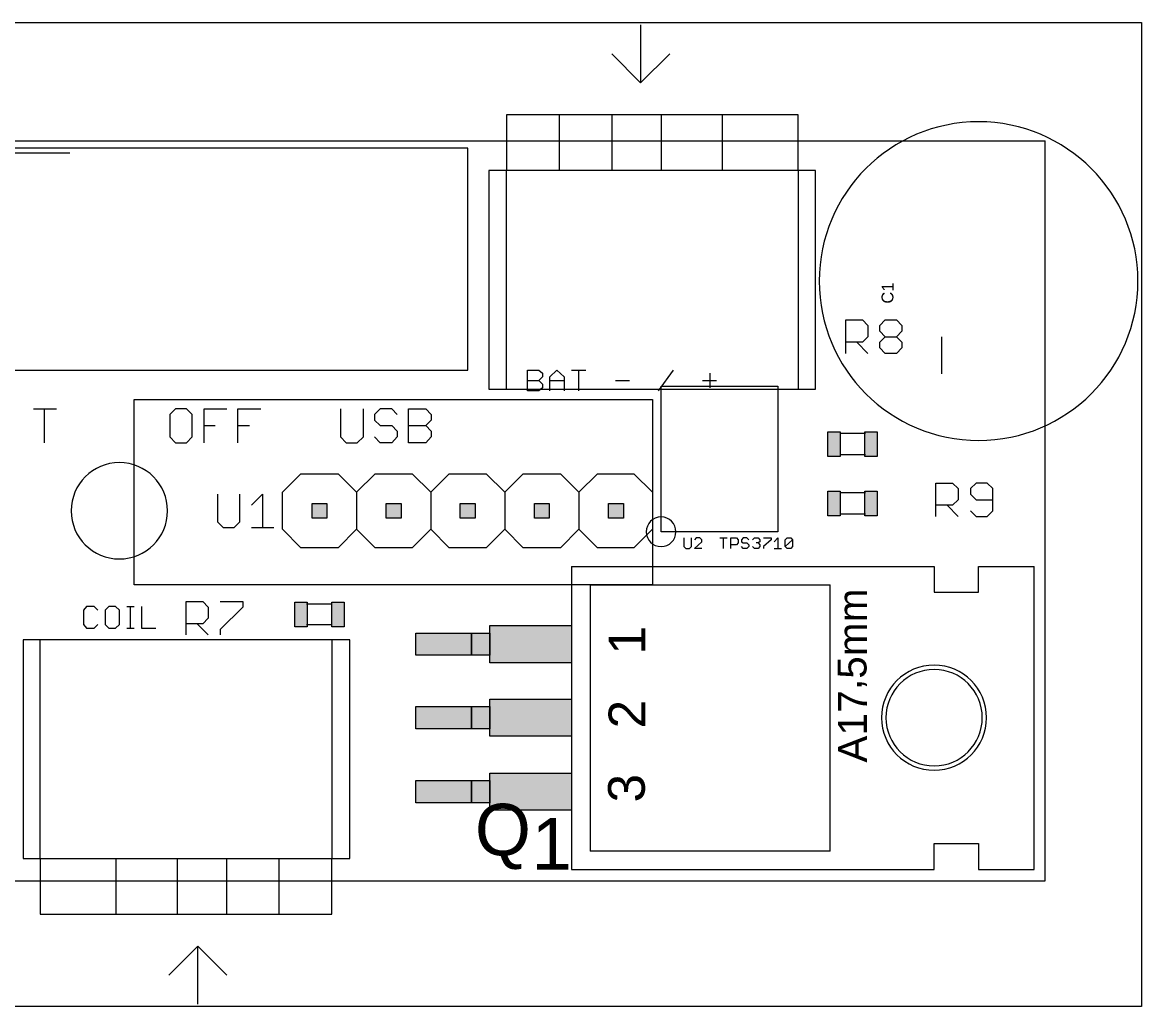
# Model space of a CAD drawing. Header units: inches. Extents: x 0.3 to 10.7, y 0.3 to 8.2.
# Drawn here: x 6.054 to 7.564, y 3.586 to 4.914 of the extents above; entities that cross this region are included whole.
import ezdxf

# ---------------------------------------------------------------- set-up
doc = ezdxf.new("R2010")
doc.units = ezdxf.units.IN
doc.header["$MEASUREMENT"] = 0
doc.layers.add('Layer 1', color=7, linetype='Continuous')

# ---------------------------------------------------------------- blocks, each defined once
blk = doc.blocks.new('block 4')
at = {"layer": 'Layer 1', "true_color": 0x808080}
h = blk.add_hatch(color=8, dxfattribs=at)
h.dxf.hatch_style = 2
h.paths.add_polyline_path([(7.1408, 4.3617), (7.1575, 4.3617), (7.1575, 4.3283), (7.1408, 4.3283)])
h = blk.add_hatch(color=8, dxfattribs=at)
h.dxf.hatch_style = 2
h.paths.add_polyline_path([(7.1908, 4.3617), (7.2075, 4.3617), (7.2075, 4.3283), (7.1908, 4.3283)])
h = blk.add_hatch(color=8, dxfattribs=at)
h.dxf.hatch_style = 2
h.paths.add_polyline_path([(7.1408, 4.2817), (7.1575, 4.2817), (7.1575, 4.2483), (7.1408, 4.2483)])
h = blk.add_hatch(color=8, dxfattribs=at)
h.dxf.hatch_style = 2
h.paths.add_polyline_path([(7.1908, 4.2817), (7.2075, 4.2817), (7.2075, 4.2483), (7.1908, 4.2483)])
h = blk.add_hatch(color=8, dxfattribs=at)
h.dxf.hatch_style = 2
h.paths.add_polyline_path([(6.445, 4.265), (6.465, 4.265), (6.465, 4.245), (6.445, 4.245)])
h = blk.add_hatch(color=8, dxfattribs=at)
h.dxf.hatch_style = 2
h.paths.add_polyline_path([(6.545, 4.265), (6.565, 4.265), (6.565, 4.245), (6.545, 4.245)])
h = blk.add_hatch(color=8, dxfattribs=at)
h.dxf.hatch_style = 2
h.paths.add_polyline_path([(6.645, 4.265), (6.665, 4.265), (6.665, 4.245), (6.645, 4.245)])
h = blk.add_hatch(color=8, dxfattribs=at)
h.dxf.hatch_style = 2
h.paths.add_polyline_path([(6.745, 4.265), (6.765, 4.265), (6.765, 4.245), (6.745, 4.245)])
h = blk.add_hatch(color=8, dxfattribs=at)
h.dxf.hatch_style = 2
h.paths.add_polyline_path([(6.845, 4.265), (6.865, 4.265), (6.865, 4.245), (6.845, 4.245)])
h = blk.add_hatch(color=8, dxfattribs=at)
h.dxf.hatch_style = 2
h.paths.add_polyline_path([(6.4217, 4.1317), (6.4383, 4.1317), (6.4383, 4.0983), (6.4217, 4.0983)])
h = blk.add_hatch(color=8, dxfattribs=at)
h.dxf.hatch_style = 2
h.paths.add_polyline_path([(6.4717, 4.1317), (6.4883, 4.1317), (6.4883, 4.0983), (6.4717, 4.0983)])
h = blk.add_hatch(color=8, dxfattribs=at)
h.dxf.hatch_style = 2
h.paths.add_polyline_path([(6.685, 4.1), (6.795, 4.1), (6.795, 4.05), (6.685, 4.05)])
h = blk.add_hatch(color=8, dxfattribs=at)
h.dxf.hatch_style = 2
h.paths.add_polyline_path([(6.585, 4.09), (6.66, 4.09), (6.66, 4.06), (6.585, 4.06)])
h = blk.add_hatch(color=8, dxfattribs=at)
h.dxf.hatch_style = 2
h.paths.add_polyline_path([(6.66, 4.09), (6.685, 4.09), (6.685, 4.06), (6.66, 4.06)])
h = blk.add_hatch(color=8, dxfattribs=at)
h.dxf.hatch_style = 2
h.paths.add_polyline_path([(6.585, 3.9908), (6.66, 3.9908), (6.66, 3.9608), (6.585, 3.9608)])
h = blk.add_hatch(color=8, dxfattribs=at)
h.dxf.hatch_style = 2
h.paths.add_polyline_path([(6.66, 3.9908), (6.685, 3.9908), (6.685, 3.9608), (6.66, 3.9608)])
h = blk.add_hatch(color=8, dxfattribs=at)
h.dxf.hatch_style = 2
h.paths.add_polyline_path([(6.685, 4.0008), (6.795, 4.0008), (6.795, 3.9508), (6.685, 3.9508)])
h = blk.add_hatch(color=8, dxfattribs=at)
h.dxf.hatch_style = 2
h.paths.add_polyline_path([(6.685, 3.9008), (6.795, 3.9008), (6.795, 3.8508), (6.685, 3.8508)])
h = blk.add_hatch(color=8, dxfattribs=at)
h.dxf.hatch_style = 2
h.paths.add_polyline_path([(6.585, 3.8908), (6.66, 3.8908), (6.66, 3.8608), (6.585, 3.8608)])
h = blk.add_hatch(color=8, dxfattribs=at)
h.dxf.hatch_style = 2
h.paths.add_polyline_path([(6.66, 3.8908), (6.685, 3.8908), (6.685, 3.8608), (6.66, 3.8608)])
at = {"layer": 'Layer 1', "lineweight": 0}
for points in [[(3.435, 4.9142), (7.5642, 4.9142), (7.5642, 3.5858), (3.435, 3.5858), (3.435, 4.9142)], [(3.4358, 4.7542), (7.4342, 4.7542)], [(7.4342, 3.7558), (7.4342, 4.7542)], [(7.1408, 4.3617), (7.1575, 4.3617), (7.1575, 4.3283), (7.1408, 4.3283), (7.1408, 4.3617)], [(7.1408, 4.3617), (7.1575, 4.3617), (7.1575, 4.3283), (7.1408, 4.3283), (7.1408, 4.3617)], [(7.1908, 4.3617), (7.2075, 4.3617), (7.2075, 4.3283), (7.1908, 4.3283), (7.1908, 4.3617)], [(7.1908, 4.3617), (7.2075, 4.3617), (7.2075, 4.3283), (7.1908, 4.3283), (7.1908, 4.3617)], [(7.1408, 4.2817), (7.1575, 4.2817), (7.1575, 4.2483), (7.1408, 4.2483), (7.1408, 4.2817)], [(7.1408, 4.2817), (7.1575, 4.2817), (7.1575, 4.2483), (7.1408, 4.2483), (7.1408, 4.2817)], [(7.1908, 4.2817), (7.2075, 4.2817), (7.2075, 4.2483), (7.1908, 4.2483), (7.1908, 4.2817)], [(7.1908, 4.2817), (7.2075, 4.2817), (7.2075, 4.2483), (7.1908, 4.2483), (7.1908, 4.2817)], [(6.445, 4.265), (6.465, 4.265), (6.465, 4.245), (6.445, 4.245), (6.445, 4.265)], [(6.445, 4.265), (6.465, 4.265), (6.465, 4.245), (6.445, 4.245), (6.445, 4.265)], [(6.545, 4.265), (6.565, 4.265), (6.565, 4.245), (6.545, 4.245), (6.545, 4.265)], [(6.545, 4.265), (6.565, 4.265), (6.565, 4.245), (6.545, 4.245), (6.545, 4.265)], [(6.645, 4.265), (6.665, 4.265), (6.665, 4.245), (6.645, 4.245), (6.645, 4.265)], [(6.645, 4.265), (6.665, 4.265), (6.665, 4.245), (6.645, 4.245), (6.645, 4.265)], [(6.745, 4.265), (6.765, 4.265), (6.765, 4.245), (6.745, 4.245), (6.745, 4.265)], [(6.745, 4.265), (6.765, 4.265), (6.765, 4.245), (6.745, 4.245), (6.745, 4.265)], [(6.845, 4.265), (6.865, 4.265), (6.865, 4.245), (6.845, 4.245), (6.845, 4.265)], [(6.845, 4.265), (6.865, 4.265), (6.865, 4.245), (6.845, 4.245), (6.845, 4.265)], [(6.4217, 4.1317), (6.4383, 4.1317), (6.4383, 4.0983), (6.4217, 4.0983), (6.4217, 4.1317)], [(6.4217, 4.1317), (6.4383, 4.1317), (6.4383, 4.0983), (6.4217, 4.0983), (6.4217, 4.1317)], [(6.4717, 4.1317), (6.4883, 4.1317), (6.4883, 4.0983), (6.4717, 4.0983), (6.4717, 4.1317)], [(6.4717, 4.1317), (6.4883, 4.1317), (6.4883, 4.0983), (6.4717, 4.0983), (6.4717, 4.1317)], [(6.685, 4.1), (6.795, 4.1), (6.795, 4.05), (6.685, 4.05), (6.685, 4.1)], [(6.685, 4.1), (6.795, 4.1), (6.795, 4.05), (6.685, 4.05), (6.685, 4.1)], [(6.585, 4.09), (6.66, 4.09), (6.66, 4.06), (6.585, 4.06), (6.585, 4.09)], [(6.585, 4.09), (6.66, 4.09), (6.66, 4.06), (6.585, 4.06), (6.585, 4.09)], [(6.66, 4.09), (6.685, 4.09), (6.685, 4.06), (6.66, 4.06), (6.66, 4.09)], [(6.66, 4.09), (6.685, 4.09), (6.685, 4.06), (6.66, 4.06), (6.66, 4.09)], [(6.585, 3.9908), (6.66, 3.9908), (6.66, 3.9608), (6.585, 3.9608), (6.585, 3.9908)], [(6.585, 3.9908), (6.66, 3.9908), (6.66, 3.9608), (6.585, 3.9608), (6.585, 3.9908)], [(6.66, 3.9908), (6.685, 3.9908), (6.685, 3.9608), (6.66, 3.9608), (6.66, 3.9908)], [(6.66, 3.9908), (6.685, 3.9908), (6.685, 3.9608), (6.66, 3.9608), (6.66, 3.9908)], [(6.685, 4.0008), (6.795, 4.0008), (6.795, 3.9508), (6.685, 3.9508), (6.685, 4.0008)], [(6.685, 4.0008), (6.795, 4.0008), (6.795, 3.9508), (6.685, 3.9508), (6.685, 4.0008)], [(6.685, 3.9008), (6.795, 3.9008), (6.795, 3.8508), (6.685, 3.8508), (6.685, 3.9008)], [(6.685, 3.9008), (6.795, 3.9008), (6.795, 3.8508), (6.685, 3.8508), (6.685, 3.9008)], [(6.585, 3.8908), (6.66, 3.8908), (6.66, 3.8608), (6.585, 3.8608), (6.585, 3.8908)], [(6.585, 3.8908), (6.66, 3.8908), (6.66, 3.8608), (6.585, 3.8608), (6.585, 3.8908)], [(6.66, 3.8908), (6.685, 3.8908), (6.685, 3.8608), (6.66, 3.8608), (6.66, 3.8908)], [(6.66, 3.8908), (6.685, 3.8908), (6.685, 3.8608), (6.66, 3.8608), (6.66, 3.8908)], [(3.4358, 3.7558), (7.4342, 3.7558)]]:
    blk.add_lwpolyline(points, dxfattribs=at)
at = {"layer": 'Layer 1', "color": 8, "lineweight": 13, "true_color": 0x808080}
for points in [[(6.8883, 4.9108), (6.8883, 4.8325)], [(6.8492, 4.8717), (6.8883, 4.8325)], [(6.8883, 4.8325), (6.9275, 4.8717)], [(6.7783, 4.7892), (6.7075, 4.7892)], [(6.7075, 4.7892), (6.7075, 4.7142)], [(6.8492, 4.7892), (6.7783, 4.7892)], [(6.7783, 4.7892), (6.7783, 4.7142)], [(6.9158, 4.7892), (6.8492, 4.7892)], [(6.8492, 4.7892), (6.8492, 4.7142)], [(6.9983, 4.7892), (6.9158, 4.7892)], [(6.9158, 4.7892), (6.9158, 4.7142)], [(7.1008, 4.7892), (6.9983, 4.7892)], [(6.9983, 4.7892), (6.9983, 4.7142)], [(7.1008, 4.7142), (7.1008, 4.7892)], [(6.655, 4.7442), (5.955, 4.7442)], [(6.655, 4.445), (6.655, 4.7442)], [(6.7075, 4.7142), (6.6833, 4.7142)], [(6.6833, 4.7142), (6.6833, 4.4192)], [(7.1008, 4.7142), (6.7075, 4.7142)], [(6.7075, 4.4192), (6.7075, 4.7142)], [(7.1242, 4.7142), (7.1008, 4.7142)], [(7.1008, 4.7142), (7.1008, 4.4192)], [(7.1242, 4.4192), (7.1242, 4.7142)], [(7.165, 4.4675), (7.165, 4.5125)], [(7.165, 4.5125), (7.1875, 4.5125)], [(7.1875, 4.5125), (7.195, 4.505)], [(7.195, 4.505), (7.195, 4.49)], [(7.2108, 4.505), (7.2183, 4.5125)], [(7.2108, 4.4975), (7.2108, 4.505)], [(7.2183, 4.5125), (7.2333, 4.5125)], [(7.2333, 4.5125), (7.2408, 4.505)], [(7.2408, 4.505), (7.2408, 4.4975)], [(7.195, 4.49), (7.1875, 4.4825)], [(7.2183, 4.49), (7.2108, 4.4975)], [(7.2108, 4.4825), (7.2183, 4.49)], [(7.2183, 4.49), (7.2333, 4.49)], [(7.2408, 4.4975), (7.2333, 4.49)], [(7.2333, 4.49), (7.2408, 4.4825)], [(7.1875, 4.4825), (7.165, 4.4825)], [(7.18, 4.4825), (7.195, 4.4675)], [(7.2108, 4.475), (7.2108, 4.4825)], [(7.2183, 4.4675), (7.2108, 4.475)], [(7.2408, 4.475), (7.2333, 4.4675)], [(7.2408, 4.4825), (7.2408, 4.475)], [(7.2333, 4.4675), (7.2183, 4.4675)], [(5.955, 4.445), (6.655, 4.445)], [(6.6833, 4.4192), (6.7075, 4.4192)], [(6.7075, 4.4192), (7.1008, 4.4192)], [(6.9158, 4.4233), (7.0733, 4.4233)], [(6.9158, 4.2267), (6.9158, 4.4233)], [(7.0733, 4.4233), (7.0733, 4.2267)], [(7.1008, 4.4192), (7.1242, 4.4192)], [(6.205, 4.155), (6.205, 4.405)], [(6.205, 4.405), (6.9042, 4.405)], [(6.9042, 4.405), (6.9042, 4.155)], [(6.405, 4.28), (6.43, 4.305)], [(6.43, 4.305), (6.48, 4.305)], [(6.48, 4.305), (6.505, 4.28)], [(6.505, 4.28), (6.53, 4.305)], [(6.53, 4.305), (6.58, 4.305)], [(6.58, 4.305), (6.605, 4.28)], [(6.605, 4.28), (6.63, 4.305)], [(6.63, 4.305), (6.68, 4.305)], [(6.68, 4.305), (6.705, 4.28)], [(6.705, 4.28), (6.73, 4.305)], [(6.73, 4.305), (6.78, 4.305)], [(6.78, 4.305), (6.805, 4.28)], [(6.83, 4.305), (6.805, 4.28)], [(6.83, 4.305), (6.8792, 4.305)], [(6.8792, 4.305), (6.9042, 4.28)], [(7.2867, 4.2475), (7.2867, 4.2925)], [(7.2867, 4.2925), (7.3092, 4.2925)], [(7.3092, 4.2925), (7.3167, 4.285)], [(7.3408, 4.2925), (7.3333, 4.285)], [(7.3558, 4.2925), (7.3408, 4.2925)], [(7.3633, 4.285), (7.3558, 4.2925)], [(6.3175, 4.2775), (6.3175, 4.24)], [(6.3475, 4.24), (6.3475, 4.2775)], [(6.3633, 4.2625), (6.3783, 4.2775)], [(6.3783, 4.2775), (6.3783, 4.2325)], [(6.405, 4.23), (6.405, 4.28)], [(6.505, 4.28), (6.505, 4.23)], [(6.605, 4.28), (6.605, 4.23)], [(6.705, 4.28), (6.705, 4.23)], [(6.805, 4.28), (6.805, 4.23)], [(6.9042, 4.28), (6.9042, 4.23)], [(7.3167, 4.285), (7.3167, 4.27)], [(7.3333, 4.285), (7.3333, 4.2775)], [(7.3333, 4.2775), (7.3408, 4.27)], [(7.3633, 4.255), (7.3633, 4.285)], [(7.3092, 4.2625), (7.2867, 4.2625)], [(7.3017, 4.2625), (7.3167, 4.2475)], [(7.3167, 4.27), (7.3092, 4.2625)], [(7.3408, 4.27), (7.3633, 4.27)], [(7.3333, 4.255), (7.3408, 4.2475)], [(7.3408, 4.2475), (7.3558, 4.2475)], [(7.3558, 4.2475), (7.3633, 4.255)], [(6.3175, 4.24), (6.325, 4.2325)], [(6.325, 4.2325), (6.34, 4.2325)], [(6.34, 4.2325), (6.3475, 4.24)], [(6.3633, 4.2325), (6.3933, 4.2325)], [(6.43, 4.205), (6.405, 4.23)], [(6.505, 4.23), (6.48, 4.205)], [(6.53, 4.205), (6.505, 4.23)], [(6.605, 4.23), (6.58, 4.205)], [(6.63, 4.205), (6.605, 4.23)], [(6.705, 4.23), (6.68, 4.205)], [(6.73, 4.205), (6.705, 4.23)], [(6.805, 4.23), (6.78, 4.205)], [(6.83, 4.205), (6.805, 4.23)], [(6.9042, 4.23), (6.8792, 4.205)], [(7.0733, 4.2267), (6.9158, 4.2267)], [(6.48, 4.205), (6.43, 4.205)], [(6.58, 4.205), (6.53, 4.205)], [(6.68, 4.205), (6.63, 4.205)], [(6.78, 4.205), (6.73, 4.205)], [(6.8792, 4.205), (6.83, 4.205)], [(6.795, 4.18), (6.795, 3.7708)], [(6.795, 4.18), (7.2842, 4.18)], [(7.2842, 4.18), (7.2842, 4.145)], [(7.3442, 4.145), (7.3442, 4.18)], [(7.3442, 4.18), (7.4192, 4.18)], [(7.4192, 3.7708), (7.4192, 4.18)], [(6.9042, 4.155), (6.205, 4.155)], [(7.2842, 4.145), (7.3442, 4.145)], [(6.275, 4.0875), (6.275, 4.1325)], [(6.275, 4.1325), (6.2975, 4.1325)], [(6.2975, 4.1325), (6.305, 4.125)], [(6.305, 4.125), (6.305, 4.11)], [(6.3208, 4.1325), (6.3517, 4.1325)], [(6.3517, 4.125), (6.3208, 4.095)], [(6.3517, 4.1325), (6.3517, 4.125)], [(6.305, 4.11), (6.2975, 4.1025)], [(6.2975, 4.1025), (6.275, 4.1025)], [(6.29, 4.1025), (6.305, 4.0875)], [(6.3208, 4.095), (6.3208, 4.0875)], [(6.0783, 4.0808), (6.055, 4.0808)], [(6.055, 4.0808), (6.055, 3.7858)], [(6.4717, 4.0808), (6.0783, 4.0808)], [(6.0783, 3.7858), (6.0783, 4.0808)], [(6.4958, 4.0808), (6.4717, 4.0808)], [(6.4717, 4.0808), (6.4717, 3.7858)], [(6.4958, 3.7858), (6.4958, 4.0808)], [(7.2842, 3.7708), (7.2842, 3.8058)], [(7.2842, 3.8058), (7.3442, 3.8058)], [(7.3442, 3.8058), (7.3442, 3.7708)], [(6.055, 3.7858), (6.0783, 3.7858)], [(6.0783, 3.7858), (6.4717, 3.7858)], [(6.0783, 3.7858), (6.0783, 3.7108)], [(6.1808, 3.7108), (6.1808, 3.7858)], [(6.2633, 3.7108), (6.2633, 3.7858)], [(6.33, 3.7108), (6.33, 3.7858)], [(6.4008, 3.7108), (6.4008, 3.7858)], [(6.4717, 3.7858), (6.4958, 3.7858)], [(6.4717, 3.7108), (6.4717, 3.7858)], [(6.795, 3.7708), (7.2842, 3.7708)], [(7.3442, 3.7708), (7.4192, 3.7708)], [(6.0783, 3.7108), (6.1808, 3.7108)], [(6.1808, 3.7108), (6.2633, 3.7108)], [(6.2633, 3.7108), (6.33, 3.7108)], [(6.33, 3.7108), (6.4008, 3.7108)], [(6.4008, 3.7108), (6.4717, 3.7108)], [(6.2908, 3.6675), (6.2517, 3.6283)], [(6.2908, 3.5892), (6.2908, 3.6675)], [(6.33, 3.6283), (6.2908, 3.6675)]]:
    blk.add_lwpolyline(points, dxfattribs=at)
at = {"layer": 'Layer 1', "color": 8, "lineweight": 20, "true_color": 0x808080}
for points in [[(6.1183, 4.7375), (5.3317, 4.7375)], [(7.2942, 4.49), (7.2942, 4.44)]]:
    blk.add_lwpolyline(points, dxfattribs=at)
at = {"layer": 'Layer 1', "color": 8, "lineweight": 9, "true_color": 0x808080}
for points in [[(6.7358, 4.4167), (6.7358, 4.445)], [(6.7358, 4.445), (6.7508, 4.445)], [(6.7508, 4.445), (6.7558, 4.4408)], [(6.7558, 4.4408), (6.7558, 4.4358)], [(6.7658, 4.4358), (6.775, 4.445)], [(6.775, 4.445), (6.785, 4.4358)], [(6.795, 4.445), (6.8142, 4.445)], [(6.805, 4.4167), (6.805, 4.445)], [(6.9125, 4.4167), (6.9325, 4.445)], [(6.9817, 4.4408), (6.9817, 4.4208)], [(6.7358, 4.4308), (6.7508, 4.4308)], [(6.7558, 4.4358), (6.7508, 4.4308)], [(6.7508, 4.4308), (6.7558, 4.4258)], [(6.7558, 4.4258), (6.7558, 4.4208)], [(6.7658, 4.4167), (6.7658, 4.4358)], [(6.7658, 4.4308), (6.785, 4.4308)], [(6.785, 4.4358), (6.785, 4.4167)], [(6.8542, 4.4308), (6.8733, 4.4308)], [(6.9717, 4.4308), (6.9908, 4.4308)], [(6.7508, 4.4167), (6.7358, 4.4167)], [(6.7558, 4.4208), (6.7508, 4.4167)], [(6.0692, 4.3925), (6.1, 4.3925)], [(6.0842, 4.3467), (6.0842, 4.3925)], [(6.2608, 4.3925), (6.2533, 4.385)], [(6.2533, 4.385), (6.2533, 4.355)], [(6.2758, 4.3925), (6.2608, 4.3925)], [(6.2833, 4.385), (6.2758, 4.3925)], [(6.2833, 4.355), (6.2833, 4.385)], [(6.2992, 4.3467), (6.2992, 4.3925)], [(6.2992, 4.3925), (6.33, 4.3925)], [(6.345, 4.3467), (6.345, 4.3925)], [(6.345, 4.3925), (6.3758, 4.3925)], [(6.4833, 4.3925), (6.4833, 4.355)], [(6.5142, 4.355), (6.5142, 4.3925)], [(6.5367, 4.3925), (6.5292, 4.385)], [(6.5292, 4.385), (6.5292, 4.3775)], [(6.5525, 4.3925), (6.5367, 4.3925)], [(6.56, 4.385), (6.5525, 4.3925)], [(6.575, 4.3467), (6.575, 4.3925)], [(6.575, 4.3925), (6.5983, 4.3925)], [(6.5983, 4.3925), (6.6058, 4.385)], [(6.6058, 4.385), (6.6058, 4.3775)], [(6.2992, 4.37), (6.3142, 4.37)], [(6.345, 4.37), (6.3608, 4.37)], [(6.5292, 4.3775), (6.5367, 4.37)], [(6.5367, 4.37), (6.5525, 4.37)], [(6.5525, 4.37), (6.56, 4.3625)], [(6.575, 4.37), (6.5983, 4.37)], [(6.6058, 4.3775), (6.5983, 4.37)], [(6.5983, 4.37), (6.6058, 4.3625)], [(6.2533, 4.355), (6.2608, 4.3467)], [(6.2758, 4.3467), (6.2833, 4.355)], [(6.4833, 4.355), (6.4908, 4.3467)], [(6.5058, 4.3467), (6.5142, 4.355)], [(6.5367, 4.3467), (6.5292, 4.355)], [(6.56, 4.355), (6.5525, 4.3467)], [(6.56, 4.3625), (6.56, 4.355)], [(6.6058, 4.355), (6.5983, 4.3467)], [(6.6058, 4.3625), (6.6058, 4.355)], [(6.2608, 4.3467), (6.2758, 4.3467)], [(6.4908, 4.3467), (6.5058, 4.3467)], [(6.5525, 4.3467), (6.5367, 4.3467)], [(6.5983, 4.3467), (6.575, 4.3467)], [(6.1408, 4.1258), (6.1367, 4.1208)], [(6.1508, 4.1258), (6.1408, 4.1258)], [(6.1558, 4.1208), (6.1508, 4.1258)], [(6.1708, 4.1258), (6.1658, 4.1208)], [(6.18, 4.1258), (6.1708, 4.1258)], [(6.185, 4.1208), (6.18, 4.1258)], [(6.195, 4.1258), (6.205, 4.1258)], [(6.2, 4.0967), (6.2, 4.1258)], [(6.215, 4.1258), (6.215, 4.0967)], [(6.1367, 4.1208), (6.1367, 4.1017)], [(6.1658, 4.1208), (6.1658, 4.1017)], [(6.185, 4.1017), (6.185, 4.1208)], [(6.1367, 4.1017), (6.1408, 4.0967)], [(6.1408, 4.0967), (6.1508, 4.0967)], [(6.1508, 4.0967), (6.1558, 4.1017)], [(6.1658, 4.1017), (6.1708, 4.0967)], [(6.1708, 4.0967), (6.18, 4.0967)], [(6.18, 4.0967), (6.185, 4.1017)], [(6.195, 4.0967), (6.205, 4.0967)], [(6.215, 4.0967), (6.2342, 4.0967)]]:
    blk.add_lwpolyline(points, dxfattribs=at)
at = {"layer": 'Layer 1', "color": 8, "lineweight": 18, "true_color": 0x808080}
for points in [[(7.1917, 4.3592), (7.1575, 4.3592)], [(7.1575, 4.3308), (7.1917, 4.3308)], [(7.1917, 4.2792), (7.1575, 4.2792)], [(7.1575, 4.2508), (7.1917, 4.2508)], [(6.4717, 4.1292), (6.4375, 4.1292)], [(6.4375, 4.1017), (6.4717, 4.1017)]]:
    blk.add_lwpolyline(points, dxfattribs=at)
at = {"layer": 'Layer 1', "color": 8, "lineweight": 5, "true_color": 0x808080}
for points in [[(6.9467, 4.2183), (6.9467, 4.2067)], [(6.9567, 4.2067), (6.9567, 4.2183)], [(6.9633, 4.2183), (6.9608, 4.2158)], [(6.9608, 4.2042), (6.9708, 4.2133)], [(6.9683, 4.2183), (6.9633, 4.2183)], [(6.9708, 4.2158), (6.9683, 4.2183)], [(6.9708, 4.2133), (6.9708, 4.2158)], [(6.995, 4.2183), (7.005, 4.2183)], [(7, 4.2042), (7, 4.2183)], [(7.01, 4.2042), (7.01, 4.2183)], [(7.01, 4.2183), (7.0175, 4.2183)], [(7.0175, 4.2183), (7.02, 4.2158)], [(7.02, 4.2158), (7.02, 4.2117)], [(7.0267, 4.2183), (7.0242, 4.2158)], [(7.0242, 4.2158), (7.0242, 4.2133)], [(7.0242, 4.2133), (7.0267, 4.2117)], [(7.0317, 4.2183), (7.0267, 4.2183)], [(7.0342, 4.2158), (7.0317, 4.2183)], [(7.0392, 4.2158), (7.0417, 4.2183)], [(7.0417, 4.2183), (7.0467, 4.2183)], [(7.0467, 4.2183), (7.0492, 4.2158)], [(7.0492, 4.2133), (7.0467, 4.2117)], [(7.0492, 4.2158), (7.0492, 4.2133)], [(7.0542, 4.2183), (7.0642, 4.2183)], [(7.0642, 4.2158), (7.0542, 4.2067)], [(7.0642, 4.2183), (7.0642, 4.2158)], [(7.0683, 4.2133), (7.0733, 4.2183)], [(7.0733, 4.2183), (7.0733, 4.2042)], [(7.0833, 4.2158), (7.0858, 4.2183)], [(7.0833, 4.2067), (7.0833, 4.2158)], [(7.0833, 4.2067), (7.0933, 4.2158)], [(7.0858, 4.2183), (7.0908, 4.2183)], [(7.0908, 4.2183), (7.0933, 4.2158)], [(7.0933, 4.2158), (7.0933, 4.2067)], [(6.9467, 4.2067), (6.9492, 4.2042)], [(6.9492, 4.2042), (6.9542, 4.2042)], [(6.9542, 4.2042), (6.9567, 4.2067)], [(6.9708, 4.2042), (6.9608, 4.2042)], [(7.0175, 4.2092), (7.01, 4.2092)], [(7.02, 4.2117), (7.0175, 4.2092)], [(7.0267, 4.2042), (7.0242, 4.2067)], [(7.0267, 4.2117), (7.0317, 4.2117)], [(7.0317, 4.2042), (7.0267, 4.2042)], [(7.0317, 4.2117), (7.0342, 4.2092)], [(7.0342, 4.2067), (7.0317, 4.2042)], [(7.0342, 4.2092), (7.0342, 4.2067)], [(7.0417, 4.2042), (7.0392, 4.2067)], [(7.0467, 4.2042), (7.0417, 4.2042)], [(7.0467, 4.2117), (7.0442, 4.2117)], [(7.0467, 4.2117), (7.0492, 4.2092)], [(7.0492, 4.2067), (7.0467, 4.2042)], [(7.0492, 4.2092), (7.0492, 4.2067)], [(7.0542, 4.2067), (7.0542, 4.2042)], [(7.0683, 4.2042), (7.0783, 4.2042)], [(7.0858, 4.2042), (7.0833, 4.2067)], [(7.0908, 4.2042), (7.0858, 4.2042)], [(7.0933, 4.2067), (7.0908, 4.2042)], [(6.82, 4.155), (6.82, 3.7958)], [(6.82, 4.155), (7.1442, 4.155)], [(7.1442, 3.7958), (7.1442, 4.155)], [(7.1442, 3.7958), (6.82, 3.7958)]]:
    blk.add_lwpolyline(points, dxfattribs=at)
at = {"layer": 'Layer 1', "color": 8, "lineweight": 20, "true_color": 0x808080}
blk.add_open_spline([(7.5592, 4.565), (7.5592, 4.4463), (7.4629, 4.35), (7.3442, 4.35), (7.2254, 4.35), (7.1292, 4.4463), (7.1292, 4.565), (7.1292, 4.6837), (7.2254, 4.78), (7.3442, 4.78), (7.4629, 4.78), (7.5592, 4.6837), (7.5592, 4.565)], degree=3, knots=[0, 0, 0, 0, 1, 1, 1, 2, 2, 2, 3, 3, 3, 4, 4, 4, 4], dxfattribs=at)
at = {"layer": 'Layer 1', "lineweight": 0}
for points in [[(6.25, 4.255), (6.25, 4.2191), (6.2209, 4.19), (6.185, 4.19), (6.1491, 4.19), (6.12, 4.2191), (6.12, 4.255), (6.12, 4.2909), (6.1491, 4.32), (6.185, 4.32), (6.2209, 4.32), (6.25, 4.2909), (6.25, 4.255)], [(7.3492, 3.9758), (7.3492, 3.9399), (7.3201, 3.9108), (7.2842, 3.9108), (7.2483, 3.9108), (7.2192, 3.9399), (7.2192, 3.9758), (7.2192, 4.0117), (7.2483, 4.0408), (7.2842, 4.0408), (7.3201, 4.0408), (7.3492, 4.0117), (7.3492, 3.9758)]]:
    blk.add_open_spline(points, degree=3, knots=[0, 0, 0, 0, 1, 1, 1, 2, 2, 2, 3, 3, 3, 4, 4, 4, 4], dxfattribs=at)
at = {"layer": 'Layer 1', "color": 8, "lineweight": 13, "true_color": 0x808080}
for points in [[(6.9358, 4.2267), (6.9358, 4.2156), (6.9269, 4.2067), (6.9158, 4.2067), (6.9048, 4.2067), (6.8958, 4.2156), (6.8958, 4.2267), (6.8958, 4.2377), (6.9048, 4.2467), (6.9158, 4.2467), (6.9269, 4.2467), (6.9358, 4.2377), (6.9358, 4.2267)], [(7.355, 3.9758), (7.355, 3.9367), (7.3233, 3.905), (7.2842, 3.905), (7.245, 3.905), (7.2133, 3.9367), (7.2133, 3.9758), (7.2133, 4.015), (7.245, 4.0467), (7.2842, 4.0467), (7.3233, 4.0467), (7.355, 4.015), (7.355, 3.9758)]]:
    blk.add_open_spline(points, degree=3, knots=[0, 0, 0, 0, 1, 1, 1, 2, 2, 2, 3, 3, 3, 4, 4, 4, 4], dxfattribs=at)
at = {"layer": 'Layer 1', "color": 8, "true_color": 0x808080, "attachment_point": 7, "rotation": 90}
for s, insert, char_height in [('\\fNimbusSanL Regu|b0|i0|c0|p34;\\W1;1', (7.2295, 4.5509), 0.01593), ('\\fNimbusSanL Regu|b0|i0|c0|p34;\\W1;C', (7.2295, 4.5346), 0.01593), ('\\fNimbusSanL Regu|b0|i0|c0|p34;\\W1;m', (7.1936, 4.1047), 0.03894), ('\\fNimbusSanL Regu|b0|i0|c0|p34;\\W1;1', (6.8946, 4.0611), 0.04956), ('\\fNimbusSanL Regu|b0|i0|c0|p34;\\W1;m', (7.1936, 4.0589), 0.03894), ('\\fNimbusSanL Regu|b0|i0|c0|p34;\\W1;5', (7.1936, 4.0284), 0.03894), ('\\fNimbusSanL Regu|b0|i0|c0|p34;\\W1;,', (7.1936, 4.0131), 0.03894), ('\\fNimbusSanL Regu|b0|i0|c0|p34;\\W1;7', (7.1936, 3.9825), 0.03894), ('\\fNimbusSanL Regu|b0|i0|c0|p34;\\W1;2', (6.8946, 3.9613), 0.04956), ('\\fNimbusSanL Regu|b0|i0|c0|p34;\\W1;1', (7.1936, 3.9519), 0.03894), ('\\fNimbusSanL Regu|b0|i0|c0|p34;\\W1;A', (7.1936, 3.9152), 0.03894), ('\\fNimbusSanL Regu|b0|i0|c0|p34;\\W1;3', (6.8946, 3.8614), 0.04956)]:
    blk.add_mtext(s, dxfattribs=dict(at, insert=insert, char_height=char_height))
at = {"layer": 'Layer 1', "color": 8, "true_color": 0x808080, "char_height": 0.06962, "attachment_point": 7}
for s, insert in [('\\fNimbusSanL Regu|b0|i0|c0|p34;\\W1;Q', (6.6647, 3.7708)), ('\\fNimbusSanL Regu|b0|i0|c0|p34;\\W1;1', (6.7412, 3.7708))]:
    blk.add_mtext(s, dxfattribs=dict(at, insert=insert))
blk = doc.blocks.new('block 3')
at = {"layer": 'Layer 1'}
blk.add_blockref('block 4', (0, 0), dxfattribs=at)

msp = doc.modelspace()

# ---------------------------------------------------------------- block references
at = {"layer": 'Layer 1'}
msp.add_blockref('block 3', (0, 0), dxfattribs=at)

doc.saveas('drawing.dxf')
